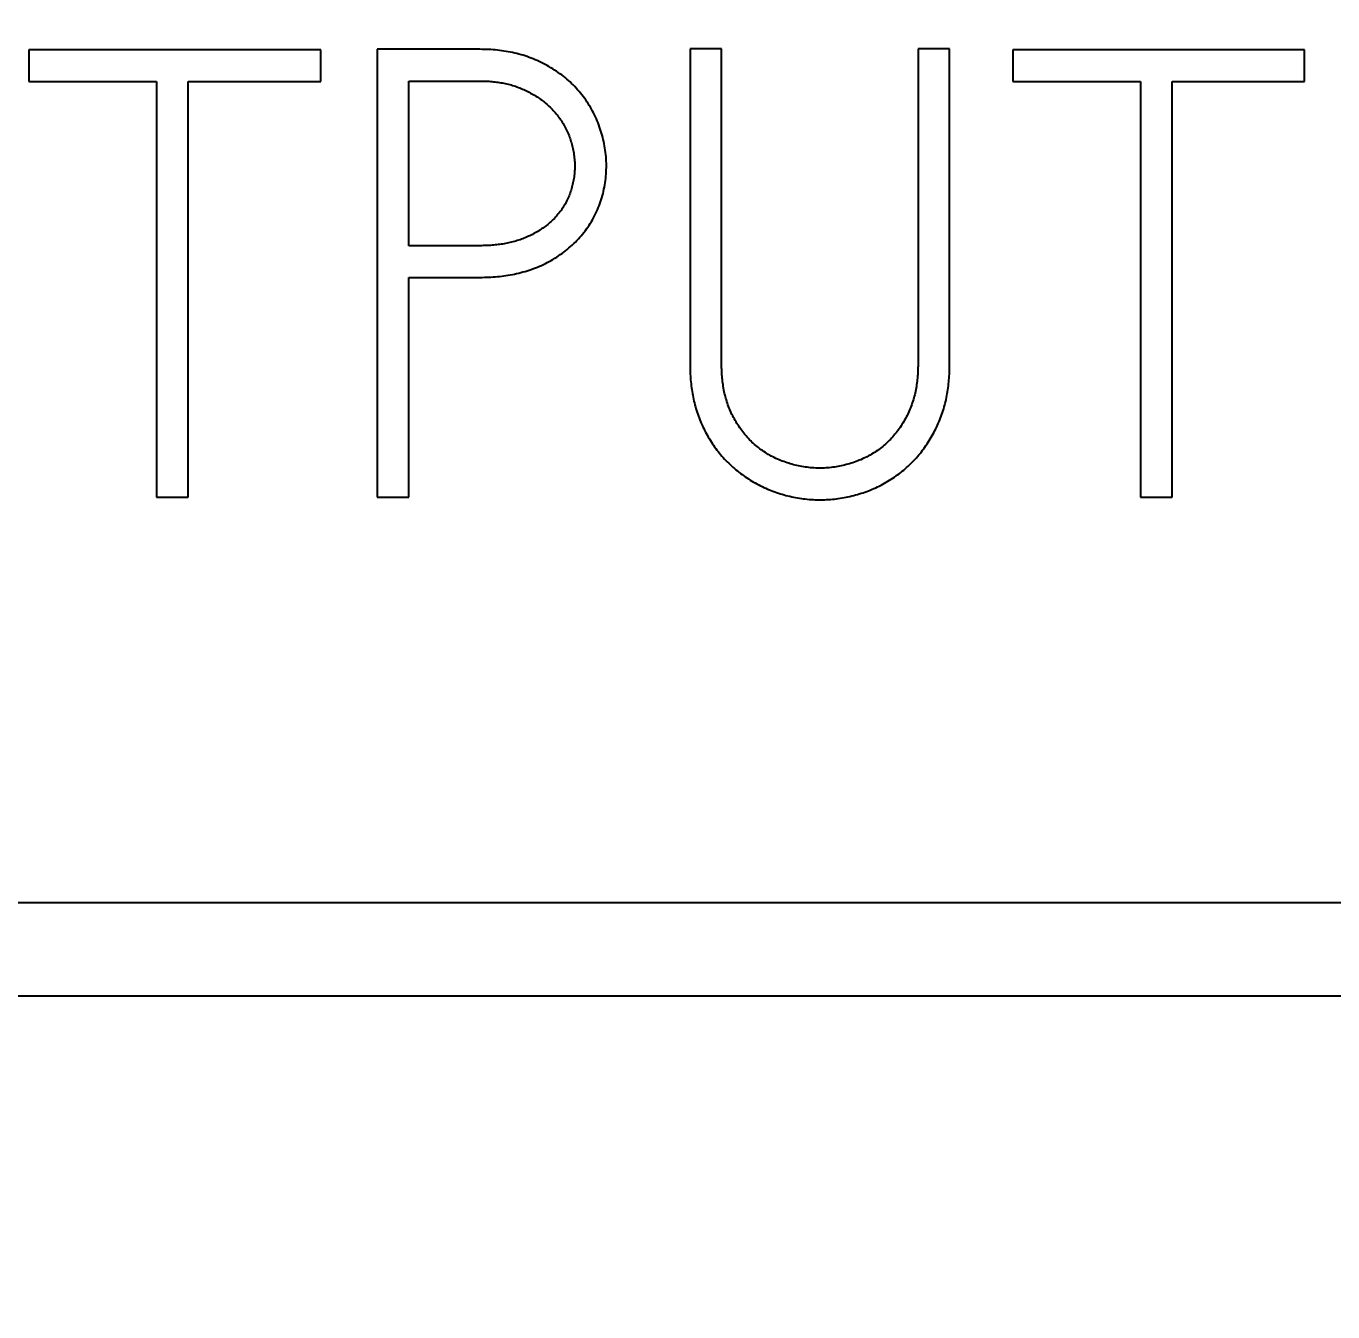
# Model space of a CAD drawing. Extents: x 0 to 420, y 0 to 297.
# Drawn here: x 128.817 to 133.484, y 166.039 to 170.631 of the extents above; entities that cross this region are included whole.
import ezdxf
from ezdxf.enums import TextEntityAlignment as Align

# ---------------------------------------------------------------- set-up
doc = ezdxf.new("R2010")
doc.units = 0
doc.header["$LTSCALE"] = 23.1
for name, color, linetype in [('10000_FRONT', 7, 'CONTINUOUS'), ('10100_DIM_FRONT', 7, 'CONTINUOUS'), ('10500_FRONT_LABELING', 7, 'CONTINUOUS')]:
    doc.layers.add(name, color=color, linetype=linetype)
doc.dimstyles.get("Standard").update_dxf_attribs({"dimtxt": 2.5, "dimasz": 2.5, "dimexe": 1.25, "dimexo": 0.625, "dimtad": 1, "dimcen": 2.5, "dimazin": 3, "dimtfac": 1, "dimtmove": 0, "dimatfit": 3})

# ---------------------------------------------------------------- blocks, each defined once
blk = doc.blocks.new('*D1')
at = {"layer": '10100_DIM_FRONT', "linetype": 'CONTINUOUS'}
for p, q in [((146.3081, 189.647), (146.3081, 124.8979)), ((102.8081, 149.198), (102.8081, 124.8979)), ((102.8081, 126.8979), (124.5581, 126.8979)), ((146.3081, 126.8979), (124.5581, 126.8979))]:
    blk.add_line(p, q, dxfattribs=at)
for points in [[(106.3081, 127.3979), (102.8081, 126.8979), (106.3081, 126.3979)], [(142.8081, 126.3979), (146.3081, 126.8979), (142.8081, 127.3979)]]:
    blk.add_solid(points, dxfattribs=at)
blk.add_text('43,5', height=3.5, dxfattribs=at).set_placement((120.5248, 127.7729), (130.2748, 127.7729), align=Align.FIT)

msp = doc.modelspace()

# ---------------------------------------------------------------- linework, layer by layer
at = {"layer": '10000_FRONT', "color": 7, "linetype": 'CONTINUOUS'}
for p, q in [((110.8081, 167.5005), (146.3081, 167.5005)), ((110.8081, 167.1675), (146.3081, 167.1675))]:
    msp.add_line(p, q, dxfattribs=at)
at = {"layer": '10500_FRONT_LABELING', "color": 7, "linetype": 'CONTINUOUS'}
for p, q in [((128.8273, 170.5457), (128.8273, 170.4326)), ((129.8694, 170.5457), (128.8273, 170.5457)), ((129.8694, 170.4326), (129.8694, 170.5457)), ((130.0707, 170.548), (130.0707, 168.948)), ((130.438, 170.548), (130.0707, 170.548)), ((131.188, 170.5502), (131.188, 169.4229)), ((131.3009, 170.5502), (131.188, 170.5502)), ((131.3009, 169.4229), (131.3009, 170.5502)), ((132.0022, 170.5502), (132.0022, 169.4229)), ((132.115, 170.5502), (132.0022, 170.5502)), ((132.115, 169.4229), (132.115, 170.5502)), ((132.3407, 170.5457), (132.3407, 170.4326)), ((133.3828, 170.5457), (132.3407, 170.5457)), ((133.3828, 170.4326), (133.3828, 170.5457)), ((128.8273, 170.4326), (129.2831, 170.4326)), ((129.2831, 170.4326), (129.2831, 168.948)), ((129.3959, 168.948), (129.3959, 170.4326)), ((129.3959, 170.4326), (129.8694, 170.4326)), ((130.1835, 169.8467), (130.1835, 170.4348)), ((130.1835, 170.4348), (130.438, 170.4348)), ((132.3407, 170.4326), (132.7965, 170.4326)), ((132.7965, 170.4326), (132.7965, 168.948)), ((132.9093, 168.948), (132.9093, 170.4326)), ((132.9093, 170.4326), (133.3828, 170.4326)), ((130.4434, 169.8467), (130.1835, 169.8467)), ((130.1835, 168.948), (130.1835, 169.7335)), ((130.1835, 169.7335), (130.438, 169.7335)), ((129.2831, 168.948), (129.3959, 168.948)), ((130.0707, 168.948), (130.1835, 168.948)), ((132.7965, 168.948), (132.9093, 168.948))]:
    msp.add_line(p, q, dxfattribs=at)
for points in [[(130.438, 169.7335), (130.4458, 169.7336), (130.4536, 169.7337), (130.4614, 169.7339), (130.4692, 169.7342), (130.4769, 169.7346), (130.4847, 169.7351), (130.4924, 169.7357), (130.5001, 169.7364), (130.5078, 169.7371), (130.5155, 169.738), (130.5231, 169.739), (130.5308, 169.7401), (130.5384, 169.7413), (130.5461, 169.7425), (130.5537, 169.744), (130.5612, 169.7455), (130.5688, 169.7471), (130.5764, 169.7489), (130.5839, 169.7507), (130.5914, 169.7527), (130.5989, 169.7548), (130.6064, 169.7571), (130.6138, 169.7595), (130.6213, 169.762), (130.6286, 169.7646), (130.6359, 169.7674), (130.6432, 169.7702), (130.6504, 169.7732), (130.6575, 169.7764), (130.6645, 169.7796), (130.6715, 169.783), (130.6784, 169.7865), (130.6852, 169.7901), (130.692, 169.7939), (130.6987, 169.7978), (130.7053, 169.8018), (130.7119, 169.806), (130.7183, 169.8103), (130.7248, 169.8147), (130.7311, 169.8192), (130.7374, 169.8239), (130.7436, 169.8287), (130.7497, 169.8336), (130.7556, 169.8387), (130.7615, 169.8438), (130.7673, 169.849), (130.773, 169.8543), (130.7785, 169.8597), (130.7839, 169.8652), (130.7893, 169.8708), (130.7945, 169.8765), (130.7996, 169.8823), (130.8046, 169.8882), (130.8094, 169.8943), (130.8142, 169.9004), (130.8188, 169.9066), (130.8233, 169.913), (130.8277, 169.9195), (130.8319, 169.926), (130.836, 169.9327), (130.8399, 169.9395), (130.8437, 169.9463), (130.8474, 169.9532), (130.8508, 169.9602), (130.8541, 169.9672), (130.8573, 169.9743), (130.8603, 169.9814), (130.8632, 169.9886), (130.8659, 169.9959), (130.8685, 170.0032), (130.8709, 170.0105), (130.8732, 170.018), (130.8753, 170.0254), (130.8773, 170.033), (130.8791, 170.0406), (130.8808, 170.0482), (130.8824, 170.0559), (130.8837, 170.0636), (130.885, 170.0713), (130.886, 170.079), (130.887, 170.0868), (130.8877, 170.0945), (130.8883, 170.1022), (130.8888, 170.11), (130.8891, 170.1177), (130.8893, 170.1255), (130.8893, 170.1332), (130.8892, 170.141), (130.8889, 170.1488), (130.8885, 170.1565), (130.888, 170.1643), (130.8873, 170.1721), (130.8864, 170.1799), (130.8854, 170.1877), (130.8843, 170.1954), (130.883, 170.2031), (130.8815, 170.2107), (130.88, 170.2183), (130.8782, 170.2259), (130.8764, 170.2334), (130.8744, 170.2409), (130.8723, 170.2484), (130.8701, 170.2558), (130.8677, 170.2632), (130.8651, 170.2705), (130.8625, 170.2778), (130.8597, 170.285), (130.8567, 170.2923), (130.8537, 170.2994), (130.8504, 170.3066), (130.8471, 170.3136), (130.8436, 170.3206), (130.84, 170.3276), (130.8362, 170.3344), (130.8323, 170.3411), (130.8283, 170.3477), (130.8242, 170.3543), (130.82, 170.3607), (130.8156, 170.3671), (130.8111, 170.3734), (130.8065, 170.3796), (130.8017, 170.3857), (130.7969, 170.3917), (130.7919, 170.3977), (130.7868, 170.4035), (130.7816, 170.4093), (130.7763, 170.415), (130.7708, 170.4206), (130.7652, 170.4261), (130.7595, 170.4314), (130.7537, 170.4367), (130.7479, 170.4418), (130.7419, 170.4468), (130.7358, 170.4517), (130.7297, 170.4564), (130.7235, 170.461), (130.7171, 170.4655), (130.7107, 170.4699), (130.7043, 170.4741), (130.6977, 170.4782), (130.6911, 170.4823), (130.6844, 170.4862), (130.6776, 170.49), (130.6707, 170.4937), (130.6638, 170.4974), (130.6568, 170.5008), (130.6498, 170.5042), (130.6427, 170.5075), (130.6355, 170.5106), (130.6284, 170.5136), (130.6211, 170.5165), (130.6139, 170.5192), (130.6066, 170.5218), (130.5992, 170.5243), (130.5919, 170.5266), (130.5845, 170.5288), (130.577, 170.5309), (130.5695, 170.5329), (130.562, 170.5347), (130.5544, 170.5364), (130.5468, 170.5379), (130.5391, 170.5394), (130.5314, 170.5407), (130.5237, 170.5419), (130.516, 170.543), (130.5082, 170.544), (130.5004, 170.5448), (130.4927, 170.5456), (130.4849, 170.5462), (130.4771, 170.5468), (130.4693, 170.5472), (130.4615, 170.5475), (130.4536, 170.5478), (130.4458, 170.5479), (130.438, 170.548)], [(130.438, 170.4348), (130.4434, 170.4348), (130.4488, 170.4347), (130.4542, 170.4345), (130.4595, 170.4343), (130.4649, 170.4341), (130.4702, 170.4337), (130.4756, 170.4334), (130.4809, 170.4329), (130.4863, 170.4324), (130.4916, 170.4318), (130.4969, 170.4312), (130.5022, 170.4305), (130.5075, 170.4297), (130.5128, 170.4288), (130.518, 170.4279), (130.5233, 170.4269), (130.5285, 170.4258), (130.5338, 170.4246), (130.539, 170.4234), (130.5442, 170.422), (130.5494, 170.4206), (130.5546, 170.4191), (130.5597, 170.4175), (130.5649, 170.4158), (130.57, 170.414), (130.5751, 170.4121), (130.5801, 170.4102), (130.5851, 170.4082), (130.59, 170.4061), (130.5949, 170.4039), (130.5998, 170.4017), (130.6046, 170.3993), (130.6094, 170.3969), (130.6142, 170.3945), (130.6189, 170.3919), (130.6235, 170.3893), (130.6282, 170.3867), (130.6328, 170.3839), (130.6374, 170.3811), (130.6419, 170.3782), (130.6464, 170.3752), (130.6508, 170.3722), (130.6552, 170.369), (130.6596, 170.3658), (130.6639, 170.3625), (130.6681, 170.3592), (130.6722, 170.3557), (130.6763, 170.3522), (130.6803, 170.3487), (130.6843, 170.3451), (130.6881, 170.3414), (130.6919, 170.3376), (130.6957, 170.3338), (130.6993, 170.3299), (130.7029, 170.326), (130.7064, 170.322), (130.7099, 170.3179), (130.7132, 170.3138), (130.7165, 170.3096), (130.7198, 170.3053), (130.7229, 170.301), (130.726, 170.2966), (130.729, 170.2921), (130.7319, 170.2875), (130.7348, 170.2829), (130.7375, 170.2783), (130.7401, 170.2736), (130.7427, 170.2688), (130.7451, 170.264), (130.7475, 170.2592), (130.7497, 170.2543), (130.7519, 170.2494), (130.7539, 170.2445), (130.7559, 170.2395), (130.7578, 170.2345), (130.7596, 170.2295), (130.7613, 170.2244), (130.7629, 170.2193), (130.7645, 170.2141), (130.7659, 170.209), (130.7673, 170.2038), (130.7685, 170.1985), (130.7697, 170.1933), (130.7708, 170.188), (130.7718, 170.1827), (130.7728, 170.1774), (130.7736, 170.172), (130.7743, 170.1667), (130.7749, 170.1614), (130.7754, 170.1561), (130.7758, 170.1507), (130.7761, 170.1454), (130.7763, 170.1401), (130.7765, 170.1347), (130.7765, 170.1294), (130.7764, 170.124), (130.7762, 170.1187), (130.776, 170.1133), (130.7756, 170.108), (130.7751, 170.1026), (130.7745, 170.0973), (130.7738, 170.0919), (130.773, 170.0865), (130.7721, 170.0812), (130.7711, 170.0759), (130.77, 170.0707), (130.7688, 170.0654), (130.7675, 170.0602), (130.7662, 170.0551), (130.7647, 170.0499), (130.7631, 170.0448), (130.7615, 170.0397), (130.7597, 170.0347), (130.7578, 170.0297), (130.7559, 170.0247), (130.7538, 170.0197), (130.7517, 170.0148), (130.7494, 170.0099), (130.747, 170.0051), (130.7445, 170.0003), (130.7419, 169.9955), (130.7392, 169.9908), (130.7364, 169.9862), (130.7335, 169.9817), (130.7305, 169.9773), (130.7274, 169.9729), (130.7243, 169.9686), (130.721, 169.9644), (130.7177, 169.9602), (130.7142, 169.9561), (130.7107, 169.9521), (130.7071, 169.9481), (130.7035, 169.9442), (130.6997, 169.9404), (130.6958, 169.9366), (130.6919, 169.9329), (130.6879, 169.9293), (130.6838, 169.9258), (130.6797, 169.9223), (130.6754, 169.9189), (130.6712, 169.9156), (130.6669, 169.9124), (130.6625, 169.9093), (130.658, 169.9063), (130.6536, 169.9033), (130.649, 169.9005), (130.6444, 169.8977), (130.6398, 169.8949), (130.6351, 169.8923), (130.6304, 169.8897), (130.6256, 169.8872), (130.6208, 169.8848), (130.6159, 169.8824), (130.6111, 169.8801), (130.6061, 169.8779), (130.6012, 169.8758), (130.5962, 169.8737), (130.5912, 169.8717), (130.5862, 169.8699), (130.5811, 169.868), (130.576, 169.8663), (130.5709, 169.8647), (130.5658, 169.8631), (130.5607, 169.8616), (130.5555, 169.8602), (130.5503, 169.8589), (130.5451, 169.8577), (130.5399, 169.8565), (130.5346, 169.8554), (130.5293, 169.8544), (130.524, 169.8534), (130.5187, 169.8526), (130.5133, 169.8518), (130.508, 169.851), (130.5026, 169.8504), (130.4973, 169.8497), (130.4919, 169.8492), (130.4865, 169.8487), (130.4811, 169.8483), (130.4758, 169.8479), (130.4704, 169.8476), (130.465, 169.8473), (130.4596, 169.8471), (130.4542, 169.8469), (130.4488, 169.8468), (130.4434, 169.8467)], [(131.188, 169.4229), (131.1881, 169.4158), (131.1882, 169.4089), (131.1883, 169.4019), (131.1886, 169.3949), (131.1889, 169.3879), (131.1893, 169.381), (131.1898, 169.3741), (131.1903, 169.3671), (131.1909, 169.3602), (131.1916, 169.3533), (131.1924, 169.3464), (131.1933, 169.3395), (131.1942, 169.3327), (131.1953, 169.3258), (131.1964, 169.319), (131.1976, 169.3122), (131.199, 169.3054), (131.2004, 169.2986), (131.2019, 169.2918), (131.2035, 169.285), (131.2052, 169.2783), (131.207, 169.2715), (131.209, 169.2648), (131.211, 169.2581), (131.2132, 169.2514), (131.2155, 169.2448), (131.2178, 169.2381), (131.2203, 169.2316), (131.2228, 169.2251), (131.2255, 169.2187), (131.2282, 169.2123), (131.2311, 169.2059), (131.234, 169.1996), (131.237, 169.1934), (131.2401, 169.1872), (131.2433, 169.1811), (131.2466, 169.175), (131.25, 169.169), (131.2534, 169.163), (131.257, 169.157), (131.2606, 169.1512), (131.2643, 169.1453), (131.2681, 169.1395), (131.272, 169.1338), (131.276, 169.1281), (131.2801, 169.1225), (131.2843, 169.1169), (131.2885, 169.1114), (131.2929, 169.1059), (131.2974, 169.1005), (131.302, 169.0952), (131.3067, 169.0899), (131.3114, 169.0848), (131.3162, 169.0797), (131.3211, 169.0747), (131.3261, 169.0698), (131.3311, 169.065), (131.3362, 169.0602), (131.3414, 169.0556), (131.3466, 169.051), (131.3519, 169.0465), (131.3573, 169.0421), (131.3628, 169.0378), (131.3683, 169.0336), (131.3739, 169.0294), (131.3795, 169.0253), (131.3852, 169.0213), (131.391, 169.0174), (131.3968, 169.0136), (131.4027, 169.0098), (131.4087, 169.0062), (131.4148, 169.0026), (131.4209, 168.9991), (131.427, 168.9957), (131.4332, 168.9924), (131.4395, 168.9893), (131.4458, 168.9862), (131.4521, 168.9832), (131.4584, 168.9803), (131.4648, 168.9776), (131.4713, 168.9749), (131.4777, 168.9723), (131.4842, 168.9698), (131.4908, 168.9674), (131.4973, 168.9651), (131.5039, 168.9629), (131.5106, 168.9608), (131.5172, 168.9588), (131.5239, 168.9569), (131.5307, 168.955), (131.5374, 168.9533), (131.5442, 168.9516), (131.5511, 168.9501), (131.558, 168.9486), (131.5649, 168.9473), (131.5718, 168.946), (131.5787, 168.9449), (131.5856, 168.9438), (131.5925, 168.9429), (131.5995, 168.9421), (131.6064, 168.9413), (131.6133, 168.9407), (131.6203, 168.9402), (131.6272, 168.9398), (131.6341, 168.9394), (131.6411, 168.9392), (131.648, 168.9391), (131.655, 168.9391), (131.6619, 168.9392), (131.6689, 168.9394), (131.6758, 168.9396), (131.6828, 168.94), (131.6897, 168.9405), (131.6967, 168.9411), (131.7037, 168.9418), (131.7106, 168.9426), (131.7176, 168.9436), (131.7246, 168.9446), (131.7315, 168.9457), (131.7384, 168.9469), (131.7453, 168.9482), (131.7521, 168.9496), (131.7589, 168.9512), (131.7657, 168.9528), (131.7725, 168.9545), (131.7792, 168.9563), (131.7859, 168.9581), (131.7925, 168.9601), (131.7992, 168.9622), (131.8058, 168.9644), (131.8123, 168.9667), (131.8189, 168.969), (131.8254, 168.9715), (131.8319, 168.974), (131.8383, 168.9767), (131.8447, 168.9794), (131.8511, 168.9823), (131.8575, 168.9853), (131.8638, 168.9883), (131.8701, 168.9915), (131.8763, 168.9947), (131.8825, 168.9981), (131.8885, 169.0016), (131.8946, 169.0051), (131.9005, 169.0088), (131.9064, 169.0125), (131.9122, 169.0163), (131.918, 169.0202), (131.9237, 169.0242), (131.9293, 169.0282), (131.9348, 169.0324), (131.9403, 169.0366), (131.9457, 169.0409), (131.9511, 169.0453), (131.9564, 169.0498), (131.9616, 169.0544), (131.9667, 169.0591), (131.9718, 169.0638), (131.9768, 169.0687), (131.9818, 169.0736), (131.9866, 169.0786), (131.9915, 169.0837), (131.9962, 169.0889), (132.0008, 169.0942), (132.0054, 169.0995), (132.0099, 169.1049), (132.0142, 169.1104), (132.0185, 169.1159), (132.0226, 169.1215), (132.0267, 169.1272), (132.0307, 169.1329), (132.0346, 169.1387), (132.0384, 169.1445), (132.0421, 169.1503), (132.0457, 169.1563), (132.0493, 169.1622), (132.0528, 169.1683), (132.0562, 169.1743), (132.0595, 169.1805), (132.0627, 169.1867), (132.0658, 169.1929), (132.0689, 169.1992), (132.0718, 169.2055), (132.0747, 169.2119), (132.0775, 169.2184), (132.0801, 169.2249), (132.0827, 169.2314), (132.0852, 169.2379), (132.0875, 169.2445), (132.0898, 169.2511), (132.0919, 169.2577), (132.0939, 169.2644), (132.0959, 169.271), (132.0977, 169.2777), (132.0994, 169.2844), (132.101, 169.2912), (132.1026, 169.2979), (132.104, 169.3047), (132.1053, 169.3116)], [(132.0022, 169.4229), (132.0022, 169.4167), (132.0021, 169.4106), (132.0019, 169.4045), (132.0017, 169.3984), (132.0014, 169.3923), (132.001, 169.3862), (132.0006, 169.3802), (132, 169.3741), (131.9994, 169.3681), (131.9988, 169.3621), (131.998, 169.3561), (131.9972, 169.3501), (131.9963, 169.3441), (131.9953, 169.3381), (131.9942, 169.3322), (131.993, 169.3263), (131.9917, 169.3203), (131.9903, 169.3144), (131.9888, 169.3086), (131.9873, 169.3027), (131.9856, 169.2969), (131.9838, 169.291), (131.9819, 169.2852), (131.9799, 169.2794), (131.9778, 169.2737), (131.9755, 169.2679), (131.9732, 169.2622), (131.9708, 169.2565), (131.9683, 169.2509), (131.9657, 169.2454), (131.963, 169.2399), (131.9602, 169.2344), (131.9573, 169.229), (131.9544, 169.2237), (131.9513, 169.2184), (131.9482, 169.2131), (131.945, 169.2079), (131.9417, 169.2028), (131.9383, 169.1977), (131.9348, 169.1927), (131.9313, 169.1877), (131.9276, 169.1828), (131.9238, 169.1779), (131.9199, 169.1731), (131.9159, 169.1684), (131.9119, 169.1638), (131.9077, 169.1592), (131.9035, 169.1548), (131.8992, 169.1504), (131.8948, 169.1461), (131.8903, 169.142), (131.8858, 169.1379), (131.8812, 169.1339), (131.8765, 169.13), (131.8717, 169.1262), (131.8669, 169.1224), (131.862, 169.1188), (131.8571, 169.1153), (131.852, 169.1118), (131.8469, 169.1084), (131.8417, 169.1051), (131.8365, 169.1019), (131.8312, 169.0988), (131.8258, 169.0958), (131.8203, 169.0929), (131.8148, 169.0901), (131.8093, 169.0874), (131.8037, 169.0849), (131.7981, 169.0824), (131.7924, 169.0801), (131.7867, 169.0778), (131.781, 169.0756), (131.7752, 169.0736), (131.7694, 169.0716), (131.7636, 169.0697), (131.7577, 169.0679), (131.7518, 169.0662), (131.7459, 169.0646), (131.74, 169.0631), (131.734, 169.0617), (131.728, 169.0604), (131.7219, 169.0591), (131.7158, 169.058), (131.7098, 169.0569), (131.7037, 169.056), (131.6976, 169.0552), (131.6916, 169.0544), (131.6855, 169.0538), (131.6794, 169.0533), (131.6733, 169.0529), (131.6672, 169.0526), (131.6611, 169.0524), (131.6551, 169.0523), (131.649, 169.0523), (131.6429, 169.0524), (131.6368, 169.0526), (131.6306, 169.0529), (131.6245, 169.0533), (131.6184, 169.0538), (131.6123, 169.0545), (131.6062, 169.0552), (131.6001, 169.056), (131.594, 169.0569), (131.5879, 169.058), (131.5819, 169.0591), (131.5758, 169.0603), (131.5699, 169.0616), (131.5639, 169.063), (131.558, 169.0645), (131.5521, 169.066), (131.5462, 169.0677), (131.5404, 169.0695), (131.5345, 169.0713), (131.5288, 169.0733), (131.523, 169.0753), (131.5173, 169.0775), (131.5116, 169.0797), (131.5059, 169.082), (131.5003, 169.0845), (131.4947, 169.087), (131.4891, 169.0897), (131.4836, 169.0925), (131.4781, 169.0954), (131.4728, 169.0983), (131.4674, 169.1014), (131.4622, 169.1046), (131.457, 169.1078), (131.452, 169.1112), (131.4469, 169.1146), (131.442, 169.1181), (131.4371, 169.1217), (131.4323, 169.1254), (131.4275, 169.1292), (131.4228, 169.1331), (131.4182, 169.1371), (131.4137, 169.1411), (131.4092, 169.1453), (131.4048, 169.1495), (131.4005, 169.1538), (131.3963, 169.1583), (131.3921, 169.1628), (131.388, 169.1674), (131.384, 169.1721), (131.3801, 169.1769), (131.3763, 169.1817), (131.3726, 169.1867), (131.369, 169.1916), (131.3655, 169.1966), (131.3621, 169.2017), (131.3588, 169.2068), (131.3555, 169.212), (131.3524, 169.2173), (131.3493, 169.2226), (131.3463, 169.2279), (131.3435, 169.2333), (131.3406, 169.2387), (131.3379, 169.2442), (131.3353, 169.2498), (131.3328, 169.2554), (131.3303, 169.2611), (131.328, 169.2668), (131.3257, 169.2725), (131.3236, 169.2783), (131.3216, 169.2841), (131.3196, 169.2899), (131.3178, 169.2957), (131.3161, 169.3015), (131.3145, 169.3074), (131.313, 169.3133), (131.3116, 169.3193), (131.3103, 169.3252), (131.3091, 169.3312), (131.308, 169.3372), (131.3069, 169.3432), (131.306, 169.3493), (131.3051, 169.3553), (131.3044, 169.3614), (131.3037, 169.3675), (131.3031, 169.3737), (131.3025, 169.3798), (131.3021, 169.3859), (131.3017, 169.3921), (131.3014, 169.3982), (131.3012, 169.4044), (131.301, 169.4105), (131.3009, 169.4167), (131.3009, 169.4229)], [(132.1053, 169.3116), (132.1065, 169.3184), (132.1077, 169.3252), (132.1087, 169.3321), (132.1097, 169.339), (132.1106, 169.346), (132.1114, 169.3529), (132.1121, 169.3599), (132.1127, 169.3668), (132.1133, 169.3738), (132.1138, 169.3808), (132.1142, 169.3878), (132.1145, 169.3948), (132.1147, 169.4018), (132.1149, 169.4088), (132.115, 169.4158), (132.115, 169.4229)]]:
    msp.add_lwpolyline(points, dxfattribs=at)

# ---------------------------------------------------------------- dimensions: what is measured, and where the dimension line sits
at = {"layer": '10100_DIM_FRONT', "linetype": 'CONTINUOUS'}
dim = msp.add_linear_dim(base=(146.3081, 126.8979), p1=(102.8081, 149.198), p2=(146.3081, 189.647), dimstyle='Standard', dxfattribs=at)
dim.commit()
dim.dimension.update_dxf_attribs({"geometry": '*D1', "text_midpoint": (125.3998, 129.5229), "dimtype": 128})

doc.saveas('drawing.dxf')
